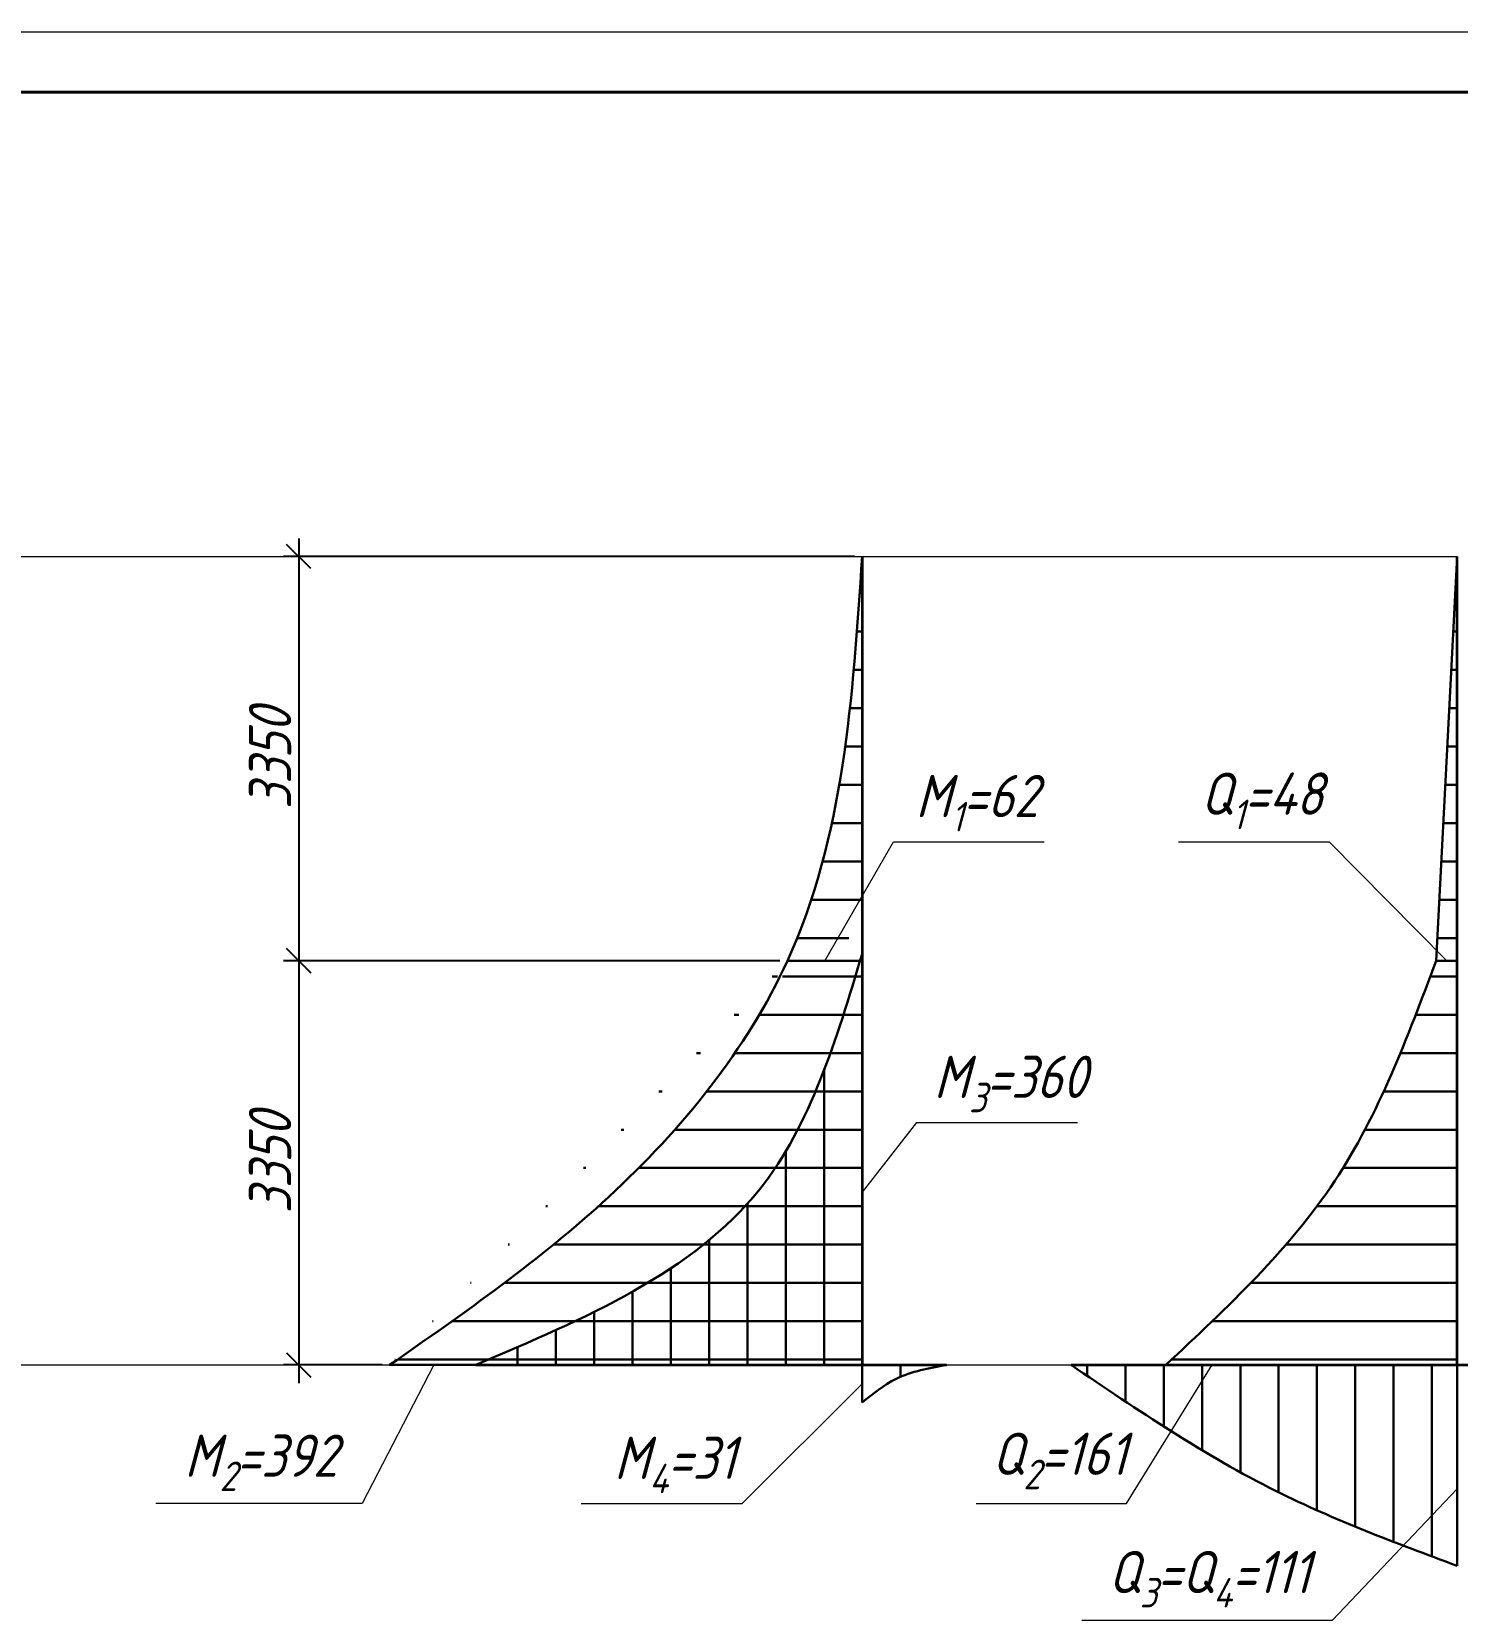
# Model space of a CAD drawing. Header units: millimetres. Extents: x -1004 to 900128, y -352756 to 107728.
# Drawn here: x 28059 to 39871, y 49022 to 62186 of the extents above; entities that cross this region are included whole.
import ezdxf

# ---------------------------------------------------------------- set-up
doc = ezdxf.new("R2010")
doc.units = ezdxf.units.MM
doc.linetypes.add('ACAD_ISO04W100', pattern=[30, 24, -3, 0, -3])
for name, color, linetype, lineweight in [('axles', 152, 'ACAD_ISO04W100', 20), ('basic', 95, 'Continuous', 30), ('frame', 173, 'Continuous', 40), ('size', 45, 'Continuous', 20), ('text', 13, 'Continuous', 20), ('thick', 42, 'Continuous', 35), ('thin', 153, 'Continuous', 18)]:
    doc.layers.add(name, color=color, linetype=linetype, lineweight=lineweight)
doc.styles.add('Structures', font='isocpeur.ttf', dxfattribs={"width": 0.85, "oblique": 15})
doc.styles.add('structures 5', font='isocpeur.ttf', dxfattribs={"width": 0.85, "oblique": 15, "height": 5})
doc.dimstyles.new('structures 3.5', dxfattribs={"dimtxt": 3.5, "dimasz": 2, "dimexe": 1.25, "dimexo": 0.625, "dimtad": 1, "dimtxsty": 'Structures', "dimblk": 'OBLIQUE', "dimcen": 2.5, "dimdle": 1.5, "dimadec": 0, "dimazin": 0, "dimtfac": 1, "dimtmove": 0, "dimatfit": 3, "dimfxl": 1, "dimarcsym": 0})
pattern_1 = [(90, (-60308.88421149293, 46102.17133662675), (-317.5, 0), [])]

# ---------------------------------------------------------------- blocks, each defined once
blk = doc.blocks.new('_Oblique')
at = {"color": 0, "linetype": 'ByBlock', "lineweight": -2}
blk.add_line((-0.5, -0.5), (0.5, 0.5), dxfattribs=at)
blk = doc.blocks.new('*D78')
at = {"layer": 'Defpoints', "color": 0, "transparency": 16777216}
for p in [(34939.37634692447, 57837.62000185804), (30271.11578850754, 54487.62000185804), (34321.37634692447, 54487.62000185804)]:
    blk.add_point(p, dxfattribs=at)
at = {"layer": 'size', "color": 0, "lineweight": -2, "transparency": 16777216}
for p, q in [((30271.11578850754, 57987.62000185804), (30271.11578850754, 54337.62000185804)), ((34876.87634692447, 57837.62000185804), (30146.11578850754, 57837.62000185804)), ((34258.87634692447, 54487.62000185804), (30146.11578850754, 54487.62000185804))]:
    blk.add_line(p, q, dxfattribs=at)
at = {"layer": 'size', "color": 0, "lineweight": -2, "transparency": 16777216, "xscale": 200, "yscale": 200, "zscale": 200}
for p, rotation in [((30271.11578850754, 57837.62000185804), 90), ((30271.11578850754, 54487.62000185804), 270)]:
    blk.add_blockref('_Oblique', p, dxfattribs=dict(at, rotation=rotation))
at = {"layer": 'size', "color": 0, "transparency": 16777216, "insert": (30033.61578850755, 56162.62000185802), "char_height": 350, "attachment_point": 5, "rotation": 90, "style": 'Structures'}
blk.add_mtext('3350', dxfattribs=at)
blk = doc.blocks.new('*D79')
at = {"layer": 'Defpoints', "color": 0, "transparency": 16777216}
for p in [(30861.11578850717, 54487.62000185804), (30271.11578850749, 51137.62000185804), (31024.37634692447, 51137.62000185804)]:
    blk.add_point(p, dxfattribs=at)
at = {"layer": 'size', "color": 0, "lineweight": -2, "transparency": 16777216}
for p, q in [((30271.11578850749, 54637.62000185804), (30271.11578850749, 50987.62000185804)), ((30798.61578850717, 54487.62000185804), (30146.11578850749, 54487.62000185804)), ((30961.87634692447, 51137.62000185804), (30146.11578850749, 51137.62000185804))]:
    blk.add_line(p, q, dxfattribs=at)
at = {"layer": 'size', "color": 0, "lineweight": -2, "transparency": 16777216, "xscale": 200, "yscale": 200, "zscale": 200}
for p, rotation in [((30271.11578850749, 54487.62000185804), 90), ((30271.11578850749, 51137.62000185804), 270)]:
    blk.add_blockref('_Oblique', p, dxfattribs=dict(at, rotation=rotation))
at = {"layer": 'size', "color": 0, "transparency": 16777216, "insert": (30033.61578850749, 52812.62000185802), "char_height": 350, "attachment_point": 5, "rotation": 90, "style": 'Structures'}
blk.add_mtext('3350', dxfattribs=at)

msp = doc.modelspace()

# ---------------------------------------------------------------- hatches: boundary and pattern name
at = {"layer": 'basic'}
h = msp.add_hatch(dxfattribs=at)
h.set_pattern_fill('ANSI31', color=256, scale=100, angle=315)
h.set_pattern_definition([(0, (-60308.88421149293, 46102.17133662675), (8.526512829121202e-14, 317.5), [])])
edge = h.paths.add_edge_path()
edge.add_line((34939.37634692445, 54487.62000185801), (34321.37634692445, 54487.62000185801))
edge.add_spline(control_points=[(34321.37634692445, 54487.62000185801), (33985.1698984052, 53751.53148649112), (32944.03798881722, 52474.45354260589), (31648.82126642053, 51572.47731968662), (31024.37634692445, 51137.62000185801)], knot_values=[0, 0, 0, 9.094947017729282e-13, 2456.252634354829, 4742.864074920832, 4742.864074920832, 4742.864074920832, 4742.864074920832], degree=3, periodic=0)
edge.add_line((31024.37634692445, 51137.62000185801), (34939.37634692445, 51137.62000185801))
edge.add_line((34939.37634692445, 51137.62000185801), (34939.37634692445, 54487.62000185801))
edge = h.paths.add_edge_path()
edge.add_spline(control_points=[(34939.37634692445, 57837.62000185801), (34863.5152797416, 56673.05307560595), (34787.65421255869, 55508.48614935389), (34321.37634692445, 54487.62000185801)], knot_values=[0, 0, 0, 0, 3406.526676836684, 3406.526676836684, 3406.526676836684, 3406.526676836684], degree=3, periodic=0)
edge.add_line((34321.37634692445, 54487.62000185801), (34630.37634692444, 54487.62000185801))
edge.add_line((34630.37634692445, 54487.62000185801), (34939.37634692445, 54776.38817604964))
edge.add_line((34939.37634692445, 54776.38817604964), (34939.37634692445, 57837.62000185802))
h = msp.add_hatch(dxfattribs=at)
h.set_pattern_fill('ANSI31', color=256, scale=100, angle=315)
h.set_pattern_definition([(0, (-61938.88421149296, 46102.17133662675), (8.526512829121202e-14, 317.5), [])])
edge = h.paths.add_edge_path()
edge.add_line((39871.11578850706, 54487.62000185801), (39696.11578850706, 54487.62000185801))
edge.add_spline(control_points=[(39696.11578850706, 54487.62000185801), (39458.73737030691, 53850.78111406266), (38976.84525249025, 52557.96080346059), (37968.00484339971, 51615.71747269511), (37456.11578850706, 51137.62000185801)], knot_values=[0, 0, 0, 0, 2009.443412837147, 4079.288038007142, 4079.288038007142, 4079.288038007142, 4079.288038007142], degree=3, periodic=0)
edge.add_line((37456.11578850706, 51137.62000185801), (39871.11578850706, 51137.62000185801))
edge.add_line((39871.11578850706, 51137.62000185801), (39871.11578850706, 54487.62000185801))
h.paths.add_polyline_path([(39871.11578850706, 57837.62000185801), (39696.11578850706, 54487.62000185801), (39871.11578850706, 54487.62000185801)])
h = msp.add_hatch(dxfattribs=at)
h.set_pattern_fill('ANSI31', color=256, scale=100, angle=45)
h.set_pattern_definition(pattern_1)
edge = h.paths.add_edge_path()
edge.add_line((34939.37634692445, 54487.62000185801), (34923.1215660976, 54487.62000185801))
edge.add_spline(control_points=[(34923.12156609762, 54487.62000185805), (34715.06035428924, 53796.78455689339), (34217.13311293151, 52192.53041801629), (32641.0297118386, 51521.50091360099), (31739.37634692445, 51137.62000185801)], knot_values=[53.91940055703866, 53.91940055703866, 53.91940055703866, 53.91940055703866, 2123.558099905938, 4890.400115360955, 4890.400115360955, 4890.400115360955, 4890.400115360955], degree=3, periodic=0)
edge.add_line((31739.37634692444, 51137.62000185801), (34939.37634692445, 51137.62000185801))
edge.add_line((34939.37634692445, 51137.62000185801), (34939.37634692445, 54487.62000185801))
h = msp.add_hatch(dxfattribs=at)
h.set_pattern_fill('ANSI31', color=256, scale=100, angle=45)
h.set_pattern_definition(pattern_1)
edge = h.paths.add_edge_path()
edge.add_spline(control_points=[(34939.37634692445, 50825.62000185801), (35029.65118549631, 50898.8809072734), (35233.95075501686, 51064.67651184969), (35494.15166891893, 51111.49142226042), (35639.37634692445, 51137.62000185801)], knot_values=[0, 0, 0, 0, 343.5251666801937, 777.426410088535, 777.426410088535, 777.426410088535, 777.426410088535], degree=3, periodic=0)
edge.add_line((35639.37634692445, 51137.62000185801), (34939.37634692445, 51137.62000185801))
edge.add_line((34939.37634692445, 51137.62000185801), (34939.37634692445, 50825.62000185801))
h = msp.add_hatch(dxfattribs=at)
h.set_pattern_fill('ANSI31', color=256, scale=100, angle=45)
h.set_pattern_definition([(90, (-61938.88421149296, 46102.17133662675), (-317.5, 0), [])])
edge = h.paths.add_edge_path()
edge.add_line((37456.11578850706, 51137.62000185801), (36671.11578850706, 51137.62000185801))
edge.add_spline(control_points=[(36671.11578850706, 51137.62000185801), (37224.4920648428, 50763.07156607625), (38227.86824184864, 50083.94419168511), (39362.3271520826, 49661.90055279383), (39871.11578850706, 49472.62000185801)], knot_values=[0, 0, 0, 0, 1995.736182874312, 3618.648335892402, 3618.648335892402, 3618.648335892402, 3618.648335892402], degree=3, periodic=0)
edge.add_line((39871.11578850706, 49472.62000185801), (39871.11578850706, 51137.62000185801))
edge.add_line((39871.11578850706, 51137.62000185801), (37456.11578850706, 51137.62000185801))
edge = h.paths.add_edge_path()
edge.add_spline(control_points=[(39871.11578850706, 49472.62000185801), (39997.78816734323, 49607.20258677091), (40424.39345892594, 50060.44774886717), (40510.54518752007, 50692.9366948493), (40571.11578850706, 51137.62000185801)], knot_values=[0, 0, 0, 0, 546.3728786334556, 1840.066187623787, 1840.066187623787, 1840.066187623787, 1840.066187623787], degree=3, periodic=0)
edge.add_line((40571.11578850706, 51137.62000185801), (39871.11578850706, 51137.62000185801))
edge.add_line((39871.11578850706, 51137.62000185801), (39871.11578850706, 49472.62000185801))

# ---------------------------------------------------------------- linework, layer by layer
at = {"layer": 'axles', "ltscale": 0.4}
for p, q in [((23514.31284683549, 57837.62000185801), (39871.11578850706, 57837.62000185801)), ((24214.31284683549, 51137.62000185801), (36671.11578850706, 51137.62000185801))]:
    msp.add_line(p, q, dxfattribs=at)
at = {"layer": 'basic'}
for p, q in [((39696.11578850706, 54487.62000185801), (39871.11578850706, 57837.62000185801)), ((34939.37634692445, 51137.62000185801), (34939.37634692445, 54541.62000185801)), ((34939.37634692445, 54487.62000185801), (34321.37634692445, 54487.62000185801)), ((39871.11578850706, 54487.62000185801), (39696.11578850706, 54487.62000185801)), ((34939.37634692445, 51137.62000185801), (31024.37634692445, 51137.62000185801)), ((34939.37634692445, 51137.62000185801), (34939.37634692445, 50825.62000185801)), ((39871.11578850706, 51137.62000185801), (37456.11578850706, 51137.62000185801)), ((39871.11578850706, 51137.62000185801), (39871.11578850706, 49472.62000185801))]:
    msp.add_line(p, q, dxfattribs=at)
for points in [[(31024.37634692445, 51137.62000185801), (32838.65264865295, 52529.37909779153), (34321.37634692445, 54487.62000185801), (34939.37634692445, 57837.62000185801)], [(34939.37634692445, 54541.62000185801), (34091.47879950288, 52594.681699612), (31739.37634692445, 51137.62000185801)], [(39696.11578850706, 54487.62000185801), (38856.11578850704, 52662.17133662675), (37456.11578850706, 51137.62000185801)], [(34939.37634692445, 50825.62000185801), (35221.11578850706, 51022.17133662675), (35639.37634692445, 51137.62000185801)], [(39871.11578850706, 49472.62000185801), (38371.11578850704, 50092.17133662675), (36671.11578850706, 51137.62000185801)]]:
    msp.add_spline(points, degree=3, dxfattribs=at)
at = {"layer": 'frame'}
msp.add_line((3832.118245455924, 61685.65267528957), (60732.11824545592, 61685.65267528957), dxfattribs=at)
at = {"layer": 'thick'}
for p, q in [((34939.37634692445, 57837.62000185801), (34939.37634692445, 51137.62000185801)), ((39871.11578850706, 51137.62000185801), (39871.11578850706, 57837.62000185801)), ((31739.37634692445, 51137.62000185801), (35639.37634692445, 51137.62000185801)), ((36671.11578850706, 51137.62000185801), (40571.11578850706, 51137.62000185801))]:
    msp.add_line(p, q, dxfattribs=at)
at = {"layer": 'thin'}
for p, q in [((1832.118245455924, 62185.65267528957), (61232.11824545592, 62185.65267528957)), ((34630.37634692445, 54487.62000185801), (35201.11578850706, 55473.01436197216)), ((35201.11578850706, 55473.01436197216), (36447.85798314821, 55473.01436197216)), ((37561.87192754263, 55473.01436197216), (38808.61412218378, 55473.01436197216)), ((38808.61412218378, 55473.01436197216), (39783.61578850706, 54487.62000185801)), ((35391.11578850706, 53146.02380926162), (34939.37634692445, 52569.67277335119)), ((35391.11578850706, 53146.02380926162), (36724.99411836021, 53146.02380926162)), ((31391.25600515634, 51137.62000185801), (30796.02280493578, 49988.76669139479)), ((37131.11578850704, 49988.76669139479), (37841.11578850704, 51137.62000185801)), ((33944.99411836021, 49988.76669139479), (34939.37634692445, 50981.62000185801)), ((38836.22923885259, 49022.17133662675), (39871.11578850706, 50112.17133662675)), ((30796.02280493578, 49988.76669139479), (29087.07149510198, 49988.76669139479)), ((32611.11578850706, 49988.76669139479), (33944.99411836021, 49988.76669139479)), ((35884.37359386589, 49988.76669139479), (37131.11578850704, 49988.76669139479)), ((36761.11578850704, 49022.17133662675), (38836.22923885259, 49022.17133662675))]:
    msp.add_line(p, q, dxfattribs=at)

# ---------------------------------------------------------------- texts
at = {"layer": 'text', "char_height": 350, "attachment_point": 5, "style": 'structures 5'}
for s, insert, width in [('\\A1;M{\\H0.7x;\\S^ 1;}=62', (35890.9798108825, 55792.79251526896), 1401.583920005622), ('\\A1;Q{\\H0.7x;\\S^ 1;}=48', (38251.73594991807, 55812.17133662675), 1401.583920005622), ('\\A1;M{\\H0.7x;\\S^ 3;}=360', (36168.1159460945, 53465.80196255841), 1401.583920005622), ('\\A1;M{\\H0.7x;\\S^ 2;}=392', (29957.776671725, 50326.55711795579), 1514.967067832156), ('\\A1;Q{\\H0.7x;\\S^ 2;}=161', (36574.23761624132, 50342.17133662675), 1401.583920005622), ('\\A1;M{\\H0.7x;\\S^ 4;}=31', (33388.1159460945, 50308.54484469158), 1401.583920005622), ('\\A1;\\pxt3;Q{\\H0.7x;\\S^ 3;\\H1.42857x;=Q\\H0.7x;\\S^ 4;}=111', (37816.22923885259, 49362.17133662675), 1401.583920005622)]:
    msp.add_mtext(s, dxfattribs=dict(at, insert=insert, width=width))

# ---------------------------------------------------------------- dimensions: what is measured, and where the dimension line sits
at = {"layer": 'size'}
for base, p1, p2, picture, middle in [((30271.11578850754, 54487.62000185804), (34939.37634692445, 57837.62000185801), (34321.37634692445, 54487.62000185801), '*D78', (30033.61578850755, 56162.62000185802)), ((30271.11578850749, 51137.62000185804), (30861.11578850715, 54487.62000185801), (31024.37634692445, 51137.62000185801), '*D79', (30033.61578850749, 52812.62000185802))]:
    dim = msp.add_linear_dim(base=base, p1=p1, p2=p2, angle=90, dimstyle='structures 3.5', dxfattribs=at)
    dim.commit()
    dim.dimension.update_dxf_attribs({"geometry": picture, "text_midpoint": middle})

doc.saveas('drawing.dxf')
